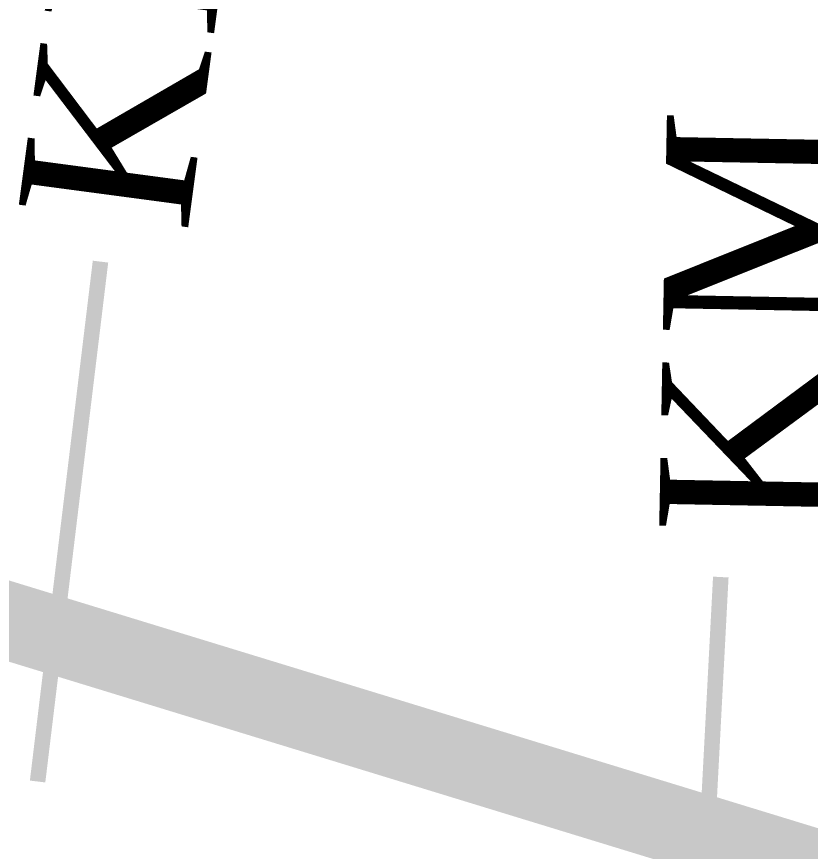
# Model space of a CAD drawing. Header units: inches. Extents: x -885 to 26362, y -28010 to 990.
# Drawn here: x 4396.923 to 4400.934, y -2393.212 to -2388.997 of the extents above; entities that cross this region are included whole.
import ezdxf

# ---------------------------------------------------------------- set-up
doc = ezdxf.new("R2010")
doc.units = ezdxf.units.IN
doc.header["$MEASUREMENT"] = 0
doc.layers.add('Text', color=7, linetype='Continuous')
doc.styles.add('Text', font='times.ttf', dxfattribs={"height": 240})

msp = doc.modelspace()

# ---------------------------------------------------------------- linework, layer by layer
at = {"layer": 'Text', "color": 1, "const_width": 0.392416}
msp.add_lwpolyline([(4380.527995, -2388.982511), (4382.51831, -2389.301919), (4384.536311, -2389.315316), (4386.50307, -2389.553826), (4388.927419, -2389.694344), (4390.273791, -2389.906969), (4392.368148, -2390.465342), (4394.317056, -2390.984938), (4396.064071, -2391.798412), (4397.846033, -2392.343842), (4400.641136, -2393.199379), (4401.56749, -2393.482921), (4402.80033, -2393.530847), (4403.29312, -2393.686156), (4404.652691, -2395.176383)], dxfattribs=at)
at = {"layer": 'Text', "color": 0, "lineweight": 25, "const_width": 0.078483}
for points in [[(4397.029103, -2392.859746), (4397.346918, -2390.234284)], [(4400.368735, -2393.969314), (4400.481212, -2391.827217)]]:
    msp.add_lwpolyline(points, dxfattribs=at)

# ---------------------------------------------------------------- texts
at = {"layer": 'Text', "char_height": 0.86331613, "attachment_point": 1, "style": 'Text'}
for s, insert, rotation in [('{\\T1.05;KM 15.370}', (4396.929509, -2389.983989), 82.402366), ('{\\T1.05;KM 15.570}', (4400.169398, -2391.604559), 88.923856)]:
    msp.add_mtext(s, dxfattribs=dict(at, insert=insert, rotation=rotation))

doc.saveas('drawing.dxf')
